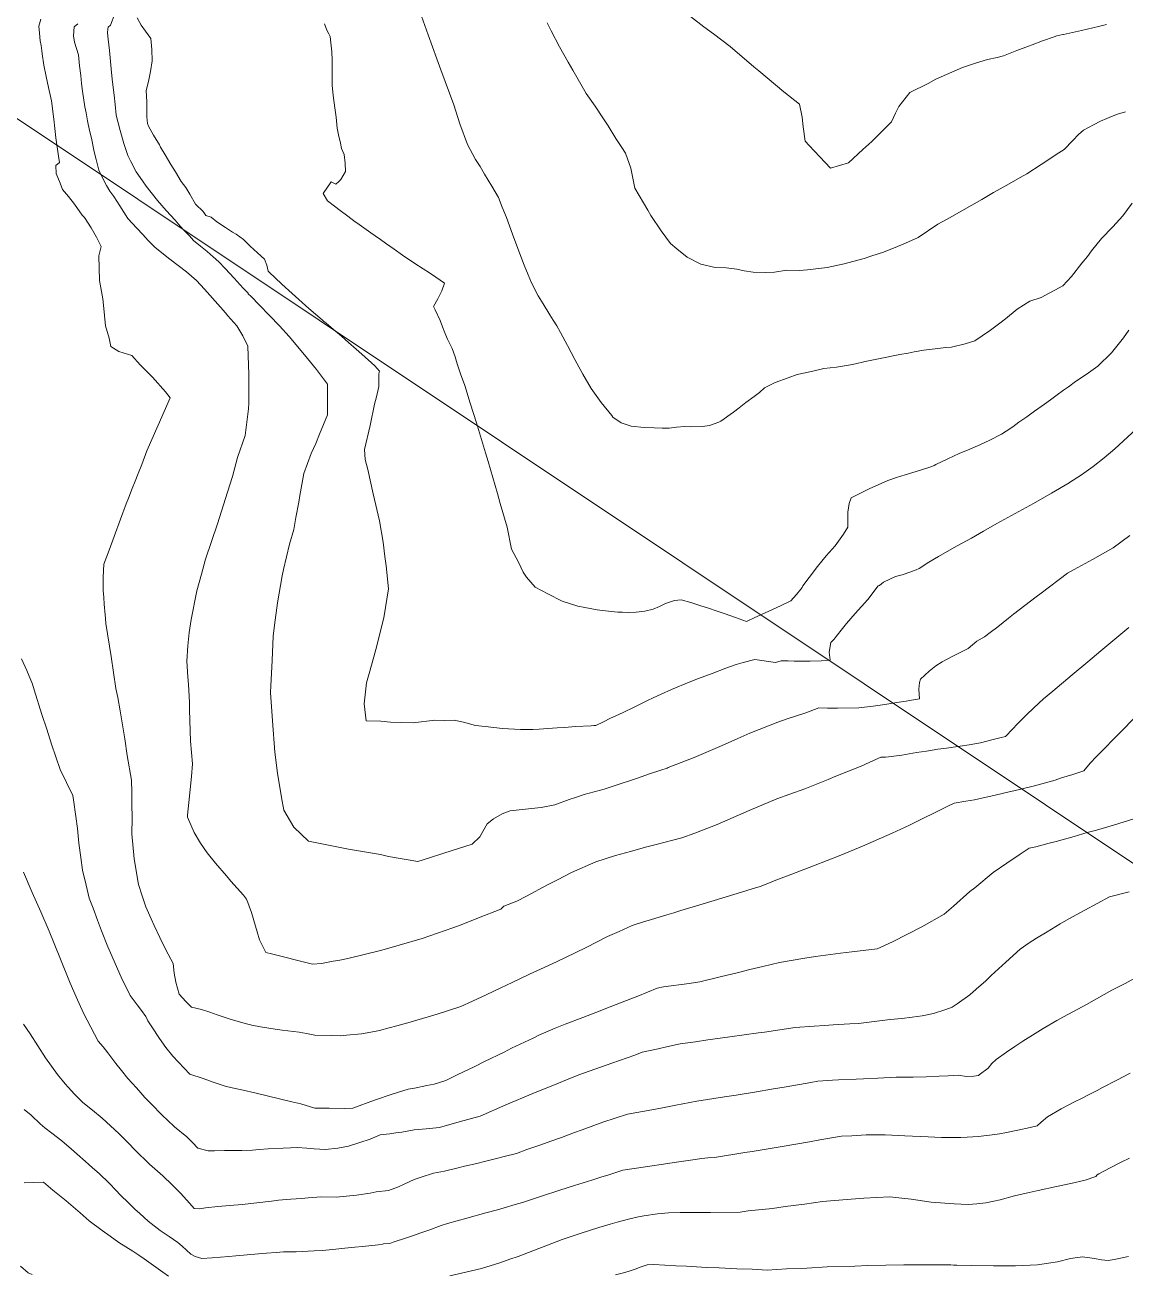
# Model space of a CAD drawing. Header units: inches. Extents: x 11351264 to 11356330, y 6702313 to 6706468.
# Drawn here: x 11353542.7 to 11353921.4, y 6703723.8 to 6704153.8 of the extents above; entities that cross this region are included whole.
import ezdxf

# ---------------------------------------------------------------- set-up
doc = ezdxf.new("R2010")
doc.units = ezdxf.units.IN
doc.header["$MEASUREMENT"] = 0
doc.layers.add('Shumate_Contours_clip1', color=7, linetype='Continuous', lineweight=0)
doc.layers.add('Shumate_Parcels_clip1', color=7, linetype='Continuous', lineweight=0)

msp = doc.modelspace()

# ---------------------------------------------------------------- linework, layer by layer
at = {"layer": 'Shumate_Contours_clip1'}
for points, elevation in [([(11353923.01, 6703978.08), (11353917.32, 6703973.85), (11353910.13, 6703969.82), (11353903.87, 6703966.36), (11353901.62, 6703965.11), (11353892.46, 6703958.22), (11353890.81, 6703956.95), (11353882.99, 6703950.91), (11353881.24, 6703949.57), (11353877.64, 6703946.63), (11353874.98, 6703944.6), (11353873.05, 6703943.15), (11353870.42, 6703941.67), (11353867.33, 6703939.2), (11353862.14, 6703936.48), (11353858.48, 6703934.58), (11353856.26, 6703933.14), (11353853.9, 6703931.34), (11353850.93, 6703928.58), (11353850.58, 6703927.46), (11353850.42, 6703925.13), (11353850.64, 6703921.77), (11353847.88, 6703921.34), (11353846.07, 6703921.04), (11353842.81, 6703920.53), (11353840.78, 6703920.21), (11353838.74, 6703919.9), (11353834.65, 6703919.35), (11353829.74, 6703918.76), (11353822.38, 6703918.62), (11353818.94, 6703918.63), (11353816, 6703918.72), (11353811.48, 6703916.99), (11353805.04, 6703914.89), (11353801.82, 6703913.77), (11353792.25, 6703909.98), (11353788.04, 6703908.22), (11353782.68, 6703905.73), (11353776.27, 6703902.95), (11353773.11, 6703901.62), (11353764.1, 6703898.14), (11353763.72, 6703897.99), (11353761.58, 6703897.31), (11353757.71, 6703895.98), (11353753.52, 6703894.48), (11353751.52, 6703893.84), (11353747.23, 6703892.39), (11353742.08, 6703890.74), (11353738.65, 6703889.84), (11353735.14, 6703888.88), (11353732.23, 6703887.86), (11353729.99, 6703887.13), (11353725.04, 6703885.28), (11353720.37, 6703884.38), (11353717.09, 6703884.02), (11353709.74, 6703883.29), (11353706.93, 6703882.25), (11353703.98, 6703880.49), (11353701.84, 6703878.76), (11353699.24, 6703874.35), (11353696.65, 6703871.8), (11353686.86, 6703868.7), (11353681.91, 6703867.05), (11353677.93, 6703865.88), (11353667.84, 6703867.56), (11353665.12, 6703868.22), (11353654.04, 6703870.12), (11353640.23, 6703872.88), (11353635.25, 6703877.62), (11353631.79, 6703883.52), (11353631, 6703887.91), (11353629.63, 6703896.22), (11353628.67, 6703903.48), (11353627.87, 6703914.3), (11353627.26, 6703924.03), (11353627.36, 6703926.27), (11353627.8, 6703934.98), (11353628.09, 6703943.41), (11353628.61, 6703947.15), (11353629.67, 6703954.86), (11353631.25, 6703964.21), (11353631.73, 6703966.29), (11353633.78, 6703975.08), (11353635.26, 6703980.16), (11353635.91, 6703984.25), (11353636.98, 6703989.52), (11353637.33, 6703991.79), (11353638.73, 6703999.33), (11353641.19, 6704006.23), (11353642.84, 6704009.67), (11353644.12, 6704012.97), (11353646.78, 6704019.6), (11353646.82, 6704030.17), (11353643.05, 6704035.14), (11353638.96, 6704040.22), (11353633.67, 6704046.5), (11353630.29, 6704050.18), (11353626.82, 6704053.83), (11353623.33, 6704057.46), (11353620.53, 6704060.34), (11353619.57, 6704061.24), (11353619.46, 6704061.44), (11353617.85, 6704063.15), (11353614.68, 6704066.67), (11353611.57, 6704069.99), (11353609.39, 6704072.2), (11353607.46, 6704073.96), (11353605.37, 6704075.8), (11353603.09, 6704077.67), (11353600.65, 6704079.64), (11353599.29, 6704081.24), (11353597.59, 6704082.97), (11353596.12, 6704084.52), (11353594.33, 6704086.58), (11353591.27, 6704089.95), (11353588.26, 6704093.34), (11353584.37, 6704098.26), (11353583.12, 6704100.14), (11353580.93, 6704103.23), (11353579.11, 6704106.78), (11353578.13, 6704108.8), (11353576.73, 6704113.02), (11353575.44, 6704117.43), (11353574.11, 6704122.69), (11353573.7, 6704126.46), (11353573.34, 6704129.66), (11353572.82, 6704134.07), (11353572.48, 6704137.4), (11353572.12, 6704141.22), (11353571.75, 6704145.04), (11353571.35, 6704148.86), (11353571.13, 6704151.12), (11353571.15, 6704152.42), (11353571.37, 6704153.03), (11353572.14, 6704153.72), (11353573.67, 6704157.64)], 1410), ([(11353923.86, 6704092.46), (11353920.68, 6704088.08), (11353917.15, 6704084.34), (11353913.28, 6704080.23), (11353909.87, 6704076.02), (11353908.42, 6704074.14), (11353906.55, 6704071.77), (11353902.98, 6704067.15), (11353899.93, 6704064.04), (11353897.17, 6704062.46), (11353895.26, 6704061.45), (11353892.53, 6704060), (11353888.61, 6704058.76), (11353884.3, 6704055.94), (11353880.19, 6704052.62), (11353878.31, 6704051.13), (11353875.06, 6704048.78), (11353872.21, 6704046.78), (11353869.68, 6704045.1), (11353866.37, 6704043.99), (11353861.66, 6704042.9), (11353859.64, 6704042.71), (11353856.9, 6704042.38), (11353852.15, 6704041.79), (11353848.77, 6704041.25), (11353847.81, 6704041.07), (11353846.68, 6704040.84), (11353843.83, 6704040.31), (11353836.56, 6704038.87), (11353832.52, 6704038.06), (11353827.51, 6704036.9), (11353822.03, 6704035.99), (11353817.75, 6704035.57), (11353813.39, 6704034.49), (11353808.54, 6704033.45), (11353805.37, 6704032.33), (11353800.98, 6704030.7), (11353797.26, 6704028.86), (11353795.5, 6704027.29), (11353793.66, 6704025.9), (11353790.88, 6704023.77), (11353788.54, 6704022.03), (11353786.57, 6704020.55), (11353785.48, 6704019.73), (11353783.33, 6704018.16), (11353782.24, 6704017.36), (11353781.54, 6704017.06), (11353778.36, 6704015.91), (11353775.98, 6704015.61), (11353771.67, 6704015.46), (11353769.87, 6704015.53), (11353766.92, 6704015.31), (11353764.42, 6704014.99), (11353762.09, 6704014.96), (11353759.23, 6704015.13), (11353755.85, 6704015.26), (11353751.41, 6704015.64), (11353747.92, 6704016.8), (11353745.08, 6704018.83), (11353744.75, 6704019.32), (11353741.01, 6704023.77), (11353737.63, 6704028.63), (11353734.72, 6704033.6), (11353732.02, 6704038.61), (11353729.43, 6704043.49), (11353727.09, 6704047.95), (11353725.73, 6704050.21), (11353724.55, 6704052.16), (11353723.38, 6704054.03), (11353721.05, 6704057.84), (11353719.38, 6704060.56), (11353717.05, 6704065.04), (11353715.94, 6704067.79), (11353714.55, 6704071.06), (11353712.65, 6704075.95), (11353710.51, 6704081.8), (11353708.47, 6704087.48), (11353707.01, 6704091.09), (11353705.64, 6704094.35), (11353703.35, 6704098.34), (11353700.93, 6704102.45), (11353699.39, 6704105.08), (11353697.82, 6704107.48), (11353694.98, 6704112.58), (11353692.44, 6704119.7), (11353690.37, 6704126.25), (11353685.86, 6704138.37), (11353684.48, 6704142.13), (11353681.49, 6704150.43), (11353679.17, 6704156.87)], 1416), ([(11353915.04, 6704153.89), (11353912.29, 6704153.23), (11353910.28, 6704152.75), (11353906.45, 6704151.88), (11353903.35, 6704151.19), (11353900.22, 6704150.51), (11353899.97, 6704150.46), (11353897.96, 6704150.1), (11353897.93, 6704150.1), (11353896.97, 6704149.75), (11353892.93, 6704148.28), (11353889.42, 6704147), (11353888.15, 6704146.54), (11353884.12, 6704144.98), (11353881.85, 6704144.05), (11353879.55, 6704143.2), (11353877.32, 6704142.64), (11353873.98, 6704141.95), (11353869.88, 6704140.68), (11353865.39, 6704139.18), (11353856.26, 6704135.12), (11353853.59, 6704133.68), (11353847.34, 6704130.54), (11353843.53, 6704125.77), (11353842.35, 6704123.4), (11353841.01, 6704120.41), (11353834.21, 6704113.71), (11353831.17, 6704110.97), (11353826.15, 6704106.34), (11353819.95, 6704104.51), (11353812.63, 6704112.25), (11353811.25, 6704113.83), (11353810.55, 6704118.74), (11353810.24, 6704122.08), (11353809.27, 6704126.51), (11353803.98, 6704130.74), (11353795.3, 6704137.94), (11353793.54, 6704139.41), (11353785.44, 6704146.38), (11353782.55, 6704148.58), (11353779.7, 6704150.69), (11353776.36, 6704153.12), (11353771.79, 6704156.7)], 1420), ([(11353928.75, 6703919.57), (11353920.15, 6703910.68), (11353911.53, 6703901.99), (11353909.41, 6703899.63), (11353907.15, 6703897.09), (11353903.43, 6703895.8), (11353899.47, 6703894.57), (11353897.3, 6703893.86), (11353890.21, 6703891.9), (11353885, 6703890.61), (11353879.59, 6703889.36), (11353876.23, 6703888.55), (11353873.63, 6703887.98), (11353869.55, 6703887.1), (11353866.59, 6703886.6), (11353862.58, 6703885.95), (11353860.41, 6703884.83), (11353847.18, 6703878.28), (11353841.17, 6703875.53), (11353831.01, 6703871.07), (11353823.49, 6703868), (11353814.17, 6703864.28), (11353806.72, 6703861.5), (11353801.2, 6703859.41), (11353798.45, 6703858.3), (11353795.83, 6703857.27), (11353793.01, 6703856.4), (11353789.3, 6703855.28), (11353784.02, 6703853.67), (11353779.98, 6703852.44), (11353775.03, 6703850.95), (11353768.5, 6703848.93), (11353766.03, 6703848.17), (11353763.66, 6703847.47), (11353758.4, 6703845.9), (11353755.65, 6703845), (11353751.66, 6703843.74), (11353747.19, 6703841.7), (11353743.22, 6703840), (11353735.87, 6703836.27), (11353728.77, 6703832.75), (11353725.68, 6703831.31), (11353721.36, 6703829.36), (11353716.36, 6703827.05), (11353710.36, 6703824.19), (11353706.53, 6703822.39), (11353701.49, 6703819.97), (11353696.69, 6703817.77), (11353692.69, 6703815.91), (11353684.63, 6703813.26), (11353674.44, 6703810.29), (11353670.69, 6703809.26), (11353668.03, 6703808.59), (11353664.78, 6703807.66), (11353661.77, 6703807.06), (11353658.5, 6703806.49), (11353653.38, 6703806.07), (11353651.31, 6703805.87), (11353648.17, 6703805.91), (11353642.43, 6703806.1), (11353639.64, 6703806.61), (11353637.13, 6703807.06), (11353631.26, 6703807.78), (11353628.79, 6703808.14), (11353623.74, 6703808.93), (11353620.73, 6703809.49), (11353618.53, 6703810.02), (11353613.3, 6703811.5), (11353608.89, 6703813.08), (11353606.28, 6703814), (11353603.44, 6703814.84), (11353599.98, 6703815.65), (11353598.01, 6703817.65), (11353595.74, 6703820.14), (11353594.58, 6703824.32), (11353594.01, 6703827.4), (11353593.7, 6703830.69), (11353591.12, 6703835.45), (11353589.13, 6703839.65), (11353587.19, 6703843.85), (11353586.14, 6703846.13), (11353584.34, 6703850.27), (11353583.08, 6703854.02), (11353581.72, 6703857.91), (11353580.29, 6703866.76), (11353579.52, 6703875.37), (11353579.6, 6703880.75), (11353579.46, 6703885.72), (11353579.47, 6703889.58), (11353579.31, 6703893.85), (11353577.9, 6703902.36), (11353577.09, 6703908.07), (11353575.46, 6703917.68), (11353574.63, 6703922.23), (11353574, 6703925.39), (11353572.32, 6703936.43), (11353570.57, 6703947.77), (11353570.37, 6703949.45), (11353570.34, 6703950.76), (11353569.89, 6703954.39), (11353569.83, 6703956.69), (11353569.59, 6703959.12), (11353569.56, 6703963.72), (11353569.87, 6703968.18), (11353571.61, 6703972.98), (11353573.38, 6703977.75), (11353575.56, 6703983.62), (11353577.56, 6703988.93), (11353578.35, 6703990.86), (11353579.6, 6703994.17), (11353580.64, 6703996.69), (11353581.66, 6703999.39), (11353582.95, 6704002.46), (11353584.68, 6704007.19), (11353588.54, 6704016.08), (11353592.61, 6704025.48), (11353591.06, 6704027.52), (11353586.56, 6704032.59), (11353582.3, 6704036.74), (11353579.42, 6704040.05), (11353574.96, 6704041.43), (11353572.2, 6704043.09), (11353571.65, 6704045.92), (11353570.45, 6704050.18), (11353569.76, 6704057.38), (11353569.52, 6704059.51), (11353568.36, 6704065.82), (11353568.15, 6704074.36), (11353568.87, 6704077.57), (11353567.29, 6704080.72), (11353565.44, 6704083.94), (11353563.22, 6704087.49), (11353562.4, 6704088.32), (11353559.76, 6704092.13), (11353557.71, 6704094.76), (11353555.62, 6704097.2), (11353554.8, 6704099.31), (11353553.41, 6704102.64), (11353553.36, 6704105.38), (11353554.58, 6704106.44), (11353554.18, 6704108.58), (11353553.26, 6704114.92), (11353552.56, 6704121.34), (11353551.76, 6704127.72), (11353551.61, 6704128.67), (11353550.81, 6704132.26), (11353549.94, 6704136.03), (11353549.23, 6704139.99), (11353548.6, 6704143.87), (11353548.47, 6704144.85), (11353548.28, 6704146.72), (11353547.94, 6704148.34), (11353547.64, 6704150.95), (11353547.44, 6704153.35), (11353548.19, 6704155.73)], 1406), ([(11353922.73, 6703946.33), (11353917.13, 6703941.74), (11353913, 6703938.32), (11353908.58, 6703934.52), (11353903.2, 6703930.13), (11353896.54, 6703924.45), (11353893.33, 6703921.79), (11353890.02, 6703918.76), (11353887.44, 6703916.36), (11353884.38, 6703913.23), (11353882.65, 6703911.39), (11353880.28, 6703908.9), (11353878.31, 6703908.37), (11353875.53, 6703907.68), (11353871.61, 6703906.68), (11353867.7, 6703905.99), (11353863.8, 6703905.42), (11353859.91, 6703904.88), (11353856.98, 6703904.48), (11353852.98, 6703903.86), (11353849.61, 6703903.31), (11353844.53, 6703902.47), (11353840.83, 6703901.96), (11353839.99, 6703901.85), (11353838.94, 6703901.73), (11353837.37, 6703901.7), (11353830.52, 6703898.63), (11353821.88, 6703895.19), (11353819.18, 6703894.09), (11353811.18, 6703890.87), (11353805.94, 6703889.04), (11353801.52, 6703887.37), (11353791.95, 6703883.34), (11353788.26, 6703881.75), (11353780.97, 6703878.57), (11353775.37, 6703876.36), (11353773.31, 6703875.6), (11353768.76, 6703874), (11353765.72, 6703873.2), (11353760.47, 6703871.79), (11353756.34, 6703870.75), (11353751.15, 6703869.3), (11353745.99, 6703867.86), (11353739.23, 6703865.74), (11353730.77, 6703862.02), (11353726.05, 6703859.55), (11353722.62, 6703857.77), (11353715.38, 6703853.87), (11353712, 6703852.19), (11353707.56, 6703850.4), (11353706.49, 6703849.46), (11353698.77, 6703846.38), (11353692.84, 6703843.97), (11353689.96, 6703842.95), (11353679.45, 6703839.33), (11353671.54, 6703837), (11353665.54, 6703835.29), (11353653.8, 6703832.47), (11353651.1, 6703831.86), (11353648.76, 6703831.5), (11353644.77, 6703830.75), (11353641.65, 6703830.52), (11353636.64, 6703831.73), (11353631.63, 6703833.05), (11353627.5, 6703834.06), (11353625.55, 6703834.54), (11353623.43, 6703838.91), (11353622.66, 6703841.6), (11353622.01, 6703843.56), (11353620.66, 6703848.26), (11353619.11, 6703852.67), (11353618.97, 6703852.89), (11353617.89, 6703854.22), (11353613.6, 6703859.1), (11353612.02, 6703860.86), (11353608.26, 6703865.25), (11353605.43, 6703868.83), (11353603.12, 6703872.09), (11353600.96, 6703875.83), (11353598.61, 6703881.07), (11353598.63, 6703881.83), (11353599.13, 6703886.19), (11353599.59, 6703890.63), (11353600.01, 6703895.06), (11353600.35, 6703899.46), (11353599.64, 6703907.22), (11353599.6, 6703910.85), (11353599.37, 6703918.05), (11353599.28, 6703920.62), (11353598.93, 6703926.78), (11353598.74, 6703929.4), (11353598.43, 6703934.83), (11353598.72, 6703940.04), (11353599.21, 6703944.63), (11353599.92, 6703949.08), (11353601.83, 6703958.99), (11353603.47, 6703964.75), (11353604.87, 6703969.95), (11353608.99, 6703982.1), (11353612.39, 6703992.91), (11353614.11, 6703998.35), (11353615.88, 6704004.88), (11353618.52, 6704012.42), (11353619.63, 6704021.7), (11353619.76, 6704023.74), (11353619.73, 6704033.48), (11353619.36, 6704043.2), (11353617.73, 6704046.76), (11353615.61, 6704050.25), (11353612.54, 6704053.71), (11353611.66, 6704054.73), (11353609.94, 6704056.67), (11353607.21, 6704059.73), (11353604.47, 6704062.79), (11353601.7, 6704065.82), (11353598.23, 6704068.78), (11353592.57, 6704073.19), (11353587.53, 6704077.15), (11353585.1, 6704079.62), (11353583.26, 6704081.66), (11353581.15, 6704083.84), (11353578.08, 6704087.19), (11353575.36, 6704091.5), (11353573.32, 6704094.71), (11353571.95, 6704096.61), (11353570.77, 6704098.53), (11353569.72, 6704100.52), (11353568.14, 6704103.81), (11353567.24, 6704107.53), (11353566.52, 6704110.11), (11353565.59, 6704114.84), (11353564.95, 6704117.42), (11353564.2, 6704120.83), (11353563.71, 6704123.53), (11353563.26, 6704125.57), (11353562.54, 6704130.99), (11353562.19, 6704133.69), (11353561.87, 6704136.34), (11353561.45, 6704139.75), (11353561.05, 6704143.45), (11353559.68, 6704147.81), (11353559.44, 6704149.99), (11353559.62, 6704153.14), (11353560.93, 6704154.17)], 1408), ([(11353925.19, 6704014.7), (11353917.92, 6704007.93), (11353914.19, 6704004.82), (11353910.37, 6704001.82), (11353906.39, 6703998.97), (11353902.3, 6703996.29), (11353902.26, 6703996.26), (11353902.11, 6703996.17), (11353896.06, 6703992.57), (11353889.84, 6703989.01), (11353883.56, 6703985.59), (11353877.25, 6703982.23), (11353872.62, 6703979.57), (11353868.49, 6703977.17), (11353863.55, 6703974.45), (11353860.11, 6703972.48), (11353857.19, 6703970.82), (11353853.88, 6703968.85), (11353850.53, 6703966.7), (11353849.5, 6703966.22), (11353847.6, 6703965.53), (11353844.65, 6703964.52), (11353842.41, 6703963.95), (11353838.28, 6703961.99), (11353836.86, 6703960.82), (11353836.43, 6703960.69), (11353832.8, 6703956.05), (11353828.53, 6703951.18), (11353825.5, 6703947.75), (11353824.08, 6703946.02), (11353821.9, 6703943.25), (11353821.2, 6703942.38), (11353820.05, 6703941.19), (11353819.57, 6703937.88), (11353819.82, 6703935.11), (11353816.73, 6703934.95), (11353812.96, 6703934.84), (11353810.81, 6703934.84), (11353807.52, 6703934.82), (11353805.4, 6703934.87), (11353802.96, 6703934.95), (11353801.07, 6703934.32), (11353793.95, 6703935.37), (11353789.94, 6703934.29), (11353787.54, 6703933.59), (11353783.93, 6703932.32), (11353779.29, 6703930.59), (11353774.59, 6703928.8), (11353771.36, 6703927.51), (11353765.24, 6703925.01), (11353761.68, 6703923.43), (11353758.9, 6703922.13), (11353756.96, 6703921.23), (11353754.87, 6703920.23), (11353752.4, 6703918.98), (11353748.64, 6703917.14), (11353746.12, 6703915.97), (11353744.3, 6703915.12), (11353741.79, 6703913.95), (11353739.15, 6703912.68), (11353738.91, 6703912.61), (11353738.52, 6703912.61), (11353737.57, 6703912.56), (11353732.23, 6703912.27), (11353728.39, 6703912), (11353725.93, 6703911.83), (11353722.69, 6703911.58), (11353719.64, 6703911.39), (11353717.5, 6703911.31), (11353713.27, 6703911.31), (11353707.03, 6703911.62), (11353701.1, 6703912.3), (11353697.81, 6703912.6), (11353693.63, 6703913.76), (11353690.48, 6703914.49), (11353687.09, 6703914.4), (11353683.74, 6703914.51), (11353676.32, 6703913.61), (11353668.57, 6703913.83), (11353665.19, 6703914.08), (11353660.14, 6703914.26), (11353659.45, 6703920.08), (11353660.21, 6703927.34), (11353661.22, 6703930.49), (11353662.76, 6703936.29), (11353663.84, 6703940.09), (11353664.33, 6703942.44), (11353666.22, 6703949.75), (11353667.79, 6703959.63), (11353667.06, 6703967.64), (11353666.57, 6703970.87), (11353665.99, 6703975.75), (11353664.69, 6703983.09), (11353662.56, 6703992.39), (11353660.69, 6704000.79), (11353659.8, 6704004.22), (11353659.53, 6704007.66), (11353661.54, 6704015.95), (11353663.03, 6704023.3), (11353663.66, 6704025.74), (11353664.52, 6704029.28), (11353664.48, 6704033.64), (11353664.76, 6704034.63), (11353663.16, 6704036.4), (11353658.59, 6704040.5), (11353656.68, 6704042.16), (11353654.05, 6704044.49), (11353651.59, 6704046.62), (11353649.53, 6704048.39), (11353646.42, 6704051.09), (11353645.49, 6704051.82), (11353644.96, 6704052.25), (11353640.45, 6704056.2), (11353634.64, 6704061.3), (11353631.15, 6704064.54), (11353626.58, 6704068.76), (11353626.44, 6704069.04), (11353625.91, 6704071.05), (11353625.13, 6704073.12), (11353622.68, 6704075.38), (11353620.2, 6704077.68), (11353617.91, 6704079.94), (11353615.44, 6704081.72), (11353614.12, 6704082.49), (11353611.68, 6704084.01), (11353608.76, 6704086), (11353606.8, 6704087.66), (11353604.9, 6704088.19), (11353604.04, 6704089.61), (11353601.42, 6704092.15), (11353599.42, 6704095.55), (11353598.01, 6704097.87), (11353596.5, 6704099.87), (11353594.48, 6704103.21), (11353592.95, 6704105.76), (11353590.94, 6704109.12), (11353589.38, 6704111.76), (11353588.95, 6704112.5), (11353586.96, 6704115.86), (11353585.15, 6704118.91), (11353584.89, 6704119.83), (11353584.65, 6704122.14), (11353584.64, 6704124.27), (11353584.58, 6704127.3), (11353584.41, 6704131.25), (11353585.21, 6704134.29), (11353585.87, 6704137.76), (11353586.44, 6704141.41), (11353586.36, 6704145.3), (11353586.02, 6704149.07), (11353584.17, 6704151.68), (11353582.65, 6704153.75), (11353581.35, 6704156.25)], 1412), ([(11353922.65, 6704048.67), (11353920.82, 6704046.09), (11353916.71, 6704040.87), (11353912.07, 6704036.3), (11353908.02, 6704033.49), (11353904.3, 6704031.03), (11353901.88, 6704029.24), (11353900.24, 6704028.04), (11353898.07, 6704026.45), (11353895.72, 6704024.74), (11353893.71, 6704023.3), (11353890.27, 6704020.87), (11353887.53, 6704018.92), (11353884.85, 6704017.03), (11353882.76, 6704015.42), (11353880.5, 6704013.91), (11353878.8, 6704012.96), (11353874.87, 6704010.91), (11353871.41, 6704009.22), (11353867.9, 6704007.77), (11353864.27, 6704006.29), (11353860.35, 6704004.38), (11353856.29, 6704002.43), (11353855.65, 6704002.15), (11353854.93, 6704001.85), (11353850.97, 6704000.52), (11353845.64, 6703998.95), (11353842.74, 6703998.03), (11353839.77, 6703996.98), (11353833.27, 6703994.12), (11353827.1, 6703991), (11353826.44, 6703989.08), (11353826.01, 6703986.12), (11353826, 6703980.87), (11353824.44, 6703978.49), (11353821.61, 6703974.54), (11353818.47, 6703971), (11353815.48, 6703967.34), (11353812.64, 6703963.54), (11353810.43, 6703960.71), (11353810.29, 6703960.2), (11353809.8, 6703959.53), (11353808.3, 6703957.79), (11353806.39, 6703955.55), (11353802.83, 6703953.81), (11353800.03, 6703952.57), (11353796.27, 6703950.85), (11353793.75, 6703949.74), (11353791.1, 6703948.49), (11353787.3, 6703949.84), (11353783.74, 6703951.1), (11353780.28, 6703952.26), (11353778.3, 6703952.91), (11353774.95, 6703953.98), (11353771.91, 6703955.01), (11353768.63, 6703955.93), (11353766.31, 6703955.63), (11353763.19, 6703954.62), (11353761.13, 6703953.59), (11353758.95, 6703952.66), (11353756.05, 6703952.02), (11353753.06, 6703951.61), (11353750.57, 6703951.52), (11353748.37, 6703951.63), (11353746.76, 6703951.65), (11353744.5, 6703951.83), (11353739.64, 6703952.44), (11353735.39, 6703953.27), (11353733.05, 6703953.75), (11353727.62, 6703955.44), (11353722.69, 6703957.98), (11353718.36, 6703960.29), (11353715.28, 6703963.65), (11353714.21, 6703965.4), (11353712.57, 6703968.85), (11353710.2, 6703973.34), (11353708.65, 6703980.94), (11353706.31, 6703989.01), (11353705.4, 6703992.5), (11353702.13, 6704003.5), (11353701.24, 6704006.54), (11353698.13, 6704016.77), (11353695.94, 6704023.65), (11353694.11, 6704029.71), (11353692.63, 6704033.71), (11353691.49, 6704037.14), (11353690.77, 6704039.58), (11353689.76, 6704042.45), (11353688.13, 6704045.67), (11353687.19, 6704047.78), (11353686.4, 6704049.9), (11353685.57, 6704052.02), (11353683.92, 6704055.68), (11353683.27, 6704056.84), (11353684.81, 6704059.54), (11353686.13, 6704062.28), (11353687.1, 6704064.85), (11353684.11, 6704066.99), (11353681.93, 6704068.46), (11353679.78, 6704069.87), (11353676.86, 6704071.66), (11353672.69, 6704074.54), (11353669.76, 6704076.56), (11353666.77, 6704078.67), (11353665.06, 6704079.88), (11353663.19, 6704081.16), (11353661.74, 6704082.19), (11353658.48, 6704084.47), (11353656.9, 6704085.65), (11353656.4, 6704086.03), (11353653.88, 6704087.92), (11353651.18, 6704089.94), (11353649.27, 6704091.37), (11353646.79, 6704093.24), (11353645.35, 6704095.78), (11353648.09, 6704099.8), (11353649.71, 6704098.93), (11353650.74, 6704099.88), (11353651.43, 6704100.59), (11353652.99, 6704103.38), (11353652.92, 6704106.2), (11353652.6, 6704109.23), (11353651.67, 6704111.25), (11353651.25, 6704113.15), (11353650.57, 6704116), (11353650.15, 6704118.31), (11353649.77, 6704122.01), (11353649.39, 6704125.21), (11353648.8, 6704129.47), (11353648.41, 6704133.1), (11353648.44, 6704137.37), (11353648.44, 6704141.64), (11353648.27, 6704144.52), (11353648.02, 6704147.63), (11353647.72, 6704149.85), (11353647.23, 6704150.68), (11353646.59, 6704152.01), (11353645.74, 6704154.15)], 1414), ([(11353921.57, 6704123.91), (11353918.84, 6704123.03), (11353916.67, 6704122.24), (11353915.16, 6704121.63), (11353912.99, 6704120.7), (11353910.54, 6704119.46), (11353907.14, 6704117.61), (11353905.38, 6704116.04), (11353903.4, 6704114), (11353900.42, 6704110.94), (11353897.71, 6704109.16), (11353895.85, 6704107.88), (11353892.5, 6704105.7), (11353887.56, 6704102.58), (11353885.27, 6704101.27), (11353880.66, 6704098.61), (11353876.15, 6704096.06), (11353872.06, 6704093.72), (11353865.15, 6704089.84), (11353860.11, 6704086.92), (11353856.97, 6704085.21), (11353850.18, 6704080.6), (11353845.86, 6704078.7), (11353843.11, 6704077.55), (11353838.29, 6704075.56), (11353834.19, 6704074.27), (11353831.62, 6704073.4), (11353827.63, 6704072.36), (11353824.67, 6704071.58), (11353818.82, 6704070.27), (11353812.08, 6704069.51), (11353809.28, 6704069.3), (11353804.92, 6704069.35), (11353800.67, 6704068.74), (11353797.78, 6704068.56), (11353793.35, 6704068.71), (11353790.23, 6704069.12), (11353787.78, 6704069.78), (11353784.1, 6704070.23), (11353780.27, 6704070.26), (11353775.33, 6704071.48), (11353770.61, 6704073.84), (11353767.13, 6704076.7), (11353764.96, 6704078.52), (11353761.66, 6704082.96), (11353758.14, 6704088.18), (11353757.15, 6704090.06), (11353752.65, 6704097.55), (11353751.24, 6704104.49), (11353749.36, 6704109.6), (11353748.17, 6704111.64), (11353746.14, 6704114.7), (11353743.41, 6704119.01), (11353741.57, 6704121.83), (11353738.99, 6704125.84), (11353735.92, 6704130.2), (11353731.23, 6704138.18), (11353729.65, 6704140.96), (11353726.7, 6704146.25), (11353723.83, 6704151.73), (11353722.47, 6704154.48)], 1418), ([(11353924.43, 6703880.52), (11353917.38, 6703878.3), (11353911.53, 6703876.64), (11353908.32, 6703875.8), (11353903.87, 6703874.42), (11353897.73, 6703872.76), (11353895.22, 6703872.13), (11353890.64, 6703870.92), (11353888.36, 6703870.39), (11353885.23, 6703868.31), (11353880.69, 6703865.21), (11353876.03, 6703862.05), (11353869.68, 6703856.8), (11353867.99, 6703855.45), (11353862.3, 6703850.44), (11353859.1, 6703847.64), (11353851.44, 6703843.34), (11353841.33, 6703838.14), (11353836.09, 6703835.71), (11353827.36, 6703834.75), (11353823.39, 6703834.25), (11353814.87, 6703833.1), (11353811.16, 6703832.52), (11353802.41, 6703831.05), (11353796.74, 6703829.7), (11353792.22, 6703828.63), (11353788.3, 6703827.66), (11353782.04, 6703826.16), (11353775.03, 6703824.38), (11353771.35, 6703823.88), (11353762.51, 6703822.68), (11353760.37, 6703822.17), (11353753.63, 6703819.45), (11353749.77, 6703818), (11353744.16, 6703815.75), (11353739.18, 6703813.87), (11353734.67, 6703812.07), (11353728.61, 6703809.8), (11353725.16, 6703808.44), (11353719.57, 6703806.02), (11353717.66, 6703805.05), (11353710.21, 6703801.53), (11353707.59, 6703800.2), (11353700.84, 6703796.98), (11353697.55, 6703795.31), (11353691.46, 6703792.41), (11353687.53, 6703790.4), (11353683.57, 6703789.18), (11353681, 6703788.68), (11353676.73, 6703787.76), (11353674.55, 6703787.4), (11353669.04, 6703785.76), (11353663.04, 6703783.65), (11353655.51, 6703780.87), (11353652.52, 6703780.77), (11353647.42, 6703780.97), (11353645.37, 6703780.94), (11353642.51, 6703780.95), (11353637.6, 6703782.37), (11353634.52, 6703783.13), (11353630.28, 6703784.13), (11353626.06, 6703785.15), (11353621.82, 6703786.15), (11353617.78, 6703787.11), (11353613.99, 6703787.92), (11353611.57, 6703788.52), (11353607.48, 6703789.87), (11353603.97, 6703791.07), (11353599.46, 6703792.62), (11353597.43, 6703794.68), (11353595.54, 6703796.75), (11353593.53, 6703798.86), (11353591.21, 6703801.82), (11353588.99, 6703804.9), (11353586.34, 6703808.88), (11353584.98, 6703811.03), (11353584.33, 6703812.44), (11353582.84, 6703814.48), (11353581.33, 6703816.49), (11353578.87, 6703819.72), (11353575.81, 6703826.02), (11353572.13, 6703834.37), (11353571.24, 6703836.48), (11353569.02, 6703842.01), (11353567.64, 6703845.6), (11353566.16, 6703849.77), (11353564.82, 6703853.24), (11353563.7, 6703857.67), (11353562.53, 6703862.87), (11353561.93, 6703867.16), (11353561.25, 6703872.11), (11353560.75, 6703877.16), (11353560.18, 6703881.26), (11353559.42, 6703887.03), (11353559.2, 6703888.52), (11353554.84, 6703897.49), (11353551.85, 6703906.23), (11353550.19, 6703911.32), (11353548.46, 6703916.44), (11353545.86, 6703924.89), (11353545.29, 6703926.87), (11353543.35, 6703931.56), (11353541.52, 6703935.64)], 1404), ([(11353922.8, 6703855.4), (11353916.06, 6703853.69), (11353907.49, 6703849.05), (11353902.04, 6703846.08), (11353899.01, 6703844.36), (11353894.54, 6703841.63), (11353890.9, 6703839.44), (11353888.4, 6703837.81), (11353885.28, 6703835.65), (11353880.3, 6703831.22), (11353875.34, 6703826.55), (11353873.48, 6703824.8), (11353870.15, 6703821.84), (11353867.96, 6703819.91), (11353863.6, 6703816.88), (11353861.86, 6703815.69), (11353859.69, 6703814.91), (11353855.4, 6703813.46), (11353851.5, 6703812.73), (11353848.15, 6703812.19), (11353844.54, 6703811.78), (11353840.49, 6703811.39), (11353837.81, 6703811.07), (11353829.67, 6703810.08), (11353826.67, 6703809.9), (11353820.86, 6703809.55), (11353817.98, 6703809.38), (11353814.31, 6703809.16), (11353807.78, 6703808.71), (11353797.23, 6703807.1), (11353795.2, 6703806.83), (11353785.36, 6703805.44), (11353777.77, 6703804.38), (11353773.49, 6703803.76), (11353768.24, 6703803.02), (11353763.56, 6703802.02), (11353760.69, 6703801.35), (11353755.16, 6703800.17), (11353752.59, 6703799.21), (11353744.67, 6703796.46), (11353733.32, 6703792.43), (11353729.65, 6703790.91), (11353725.73, 6703789.3), (11353717.48, 6703785.98), (11353708.18, 6703782.04), (11353699.34, 6703778.21), (11353692.16, 6703776.18), (11353685.33, 6703774.27), (11353680.76, 6703773.81), (11353676.64, 6703773.41), (11353672.42, 6703772.64), (11353670.36, 6703772.41), (11353668.26, 6703772.09), (11353665.01, 6703771.7), (11353661.49, 6703770.19), (11353657.99, 6703769.05), (11353654.08, 6703767.83), (11353650.42, 6703767.11), (11353646.16, 6703766.65), (11353642.27, 6703766.89), (11353639.76, 6703767.13), (11353636.41, 6703767.38), (11353634.06, 6703767.31), (11353631.59, 6703767.18), (11353626.35, 6703766.91), (11353623.35, 6703766.68), (11353621.05, 6703766.47), (11353617.39, 6703766.39), (11353611.39, 6703766.39), (11353607.92, 6703766.27), (11353605.73, 6703766.27), (11353602.19, 6703767.17), (11353600.31, 6703769.1), (11353598.44, 6703771.02), (11353594.14, 6703774.49), (11353591.74, 6703776.76), (11353590.08, 6703778.34), (11353585.99, 6703782.54), (11353583.98, 6703784.63), (11353582.6, 6703786.2), (11353581.06, 6703787.94), (11353578.08, 6703791.17), (11353575.96, 6703793.83), (11353574.01, 6703796.27), (11353571.25, 6703799.94), (11353569.57, 6703802.01), (11353567.93, 6703804.03), (11353562.82, 6703813.6), (11353560.25, 6703819.21), (11353558.23, 6703823.99), (11353554.72, 6703832.82), (11353551.05, 6703841.86), (11353548.14, 6703848.51), (11353545.19, 6703855.13), (11353542.22, 6703862.14)], 1402), ([(11353925.83, 6703826.23), (11353921.38, 6703823.88), (11353916.86, 6703821.49), (11353908.07, 6703816.63), (11353903.66, 6703814.21), (11353899.96, 6703812.24), (11353897.93, 6703811.14), (11353893.2, 6703808.29), (11353890.46, 6703806.61), (11353886.2, 6703803.99), (11353883.4, 6703802.13), (11353880.59, 6703800.22), (11353877.05, 6703797.71), (11353875.57, 6703796.25), (11353874.21, 6703794.66), (11353871.21, 6703792.37), (11353870.98, 6703792.17), (11353869.35, 6703791.91), (11353866.76, 6703791.86), (11353863.96, 6703792.25), (11353860.49, 6703792.03), (11353857.45, 6703791.91), (11353852.94, 6703791.72), (11353848.44, 6703791.6), (11353846.09, 6703791.59), (11353842.55, 6703791.57), (11353836.28, 6703791.28), (11353831.37, 6703790.98), (11353828.82, 6703790.85), (11353822.71, 6703790.61), (11353820.7, 6703790.5), (11353815.66, 6703790.2), (11353813.22, 6703789.78), (11353804.75, 6703788.3), (11353800.35, 6703787.52), (11353793.81, 6703786.44), (11353787.53, 6703785.38), (11353783.48, 6703784.78), (11353773.98, 6703783.32), (11353766.77, 6703781.93), (11353762.16, 6703781.05), (11353758.43, 6703780.36), (11353750.1, 6703778.81), (11353741.63, 6703776.13), (11353734.54, 6703773.45), (11353731.89, 6703772.54), (11353727.43, 6703770.82), (11353723.68, 6703769.56), (11353720.27, 6703768.29), (11353715.47, 6703766.7), (11353711.85, 6703765.3), (11353707.67, 6703764.3), (11353705.04, 6703763.61), (11353700.82, 6703762.59), (11353698.22, 6703761.92), (11353693.96, 6703760.9), (11353691.4, 6703760.23), (11353687.11, 6703759.2), (11353683.34, 6703758.51), (11353679.09, 6703757.14), (11353676.65, 6703756.32), (11353673.19, 6703754.8), (11353671.24, 6703753.87), (11353667.78, 6703752.61), (11353663.61, 6703752.17), (11353661.57, 6703751.65), (11353656.79, 6703751.02), (11353653.37, 6703750.62), (11353649.76, 6703750.25), (11353644.67, 6703750.4), (11353640.21, 6703750.04), (11353637.9, 6703749.84), (11353634.18, 6703749.62), (11353629.99, 6703749.24), (11353627.52, 6703748.9), (11353622.54, 6703748.3), (11353617.45, 6703747.73), (11353613.25, 6703747.43), (11353609.06, 6703747.02), (11353604.86, 6703746.58), (11353602.61, 6703746.27), (11353600.95, 6703746.41), (11353599.49, 6703748.12), (11353596.22, 6703751.66), (11353593.34, 6703754.56), (11353590.15, 6703757.61), (11353585.54, 6703761.67), (11353580.59, 6703766.48), (11353578.37, 6703768.81), (11353574.95, 6703772.2), (11353569.26, 6703777.47), (11353565.93, 6703780.17), (11353562.64, 6703782.89), (11353559.68, 6703785.79), (11353557.58, 6703788.14), (11353556.52, 6703789.29), (11353553.93, 6703792.45), (11353549.72, 6703798.29), (11353544.49, 6703806.48), (11353542.19, 6703809.85)], 1400), ([(11353923.18, 6703792.99), (11353918.56, 6703790.6), (11353913.65, 6703788.03), (11353911.77, 6703787.04), (11353909.06, 6703785.66), (11353906.11, 6703784.14), (11353904.2, 6703783.18), (11353899.39, 6703780.65), (11353894.73, 6703777.94), (11353892.5, 6703776.13), (11353891.14, 6703774.78), (11353888.75, 6703774.23), (11353884.5, 6703773.29), (11353880.58, 6703772.49), (11353878.15, 6703772.03), (11353875.6, 6703771.7), (11353870.95, 6703771.16), (11353867.05, 6703770.9), (11353864.8, 6703770.87), (11353861.1, 6703770.83), (11353858.24, 6703770.86), (11353853.58, 6703771.05), (11353845.61, 6703771.38), (11353838.83, 6703771.69), (11353836.37, 6703771.79), (11353832.26, 6703771.69), (11353827.36, 6703771.44), (11353823.72, 6703771.28), (11353816.26, 6703770), (11353812.8, 6703769.37), (11353803.4, 6703767.77), (11353793.01, 6703766), (11353790.53, 6703765.6), (11353780.05, 6703763.9), (11353777.75, 6703763.78), (11353775.73, 6703763.6), (11353771.75, 6703763.01), (11353766.19, 6703762.22), (11353764, 6703761.91), (11353756.27, 6703760.75), (11353748.55, 6703759.52), (11353743.72, 6703757.98), (11353740.93, 6703757.15), (11353737.78, 6703756.15), (11353731.88, 6703754.29), (11353726.76, 6703752.66), (11353720.46, 6703750.62), (11353713.93, 6703748.41), (11353711.46, 6703747.7), (11353707.62, 6703746.56), (11353705.33, 6703745.96), (11353701.31, 6703744.83), (11353694.76, 6703743.07), (11353688.18, 6703741.23), (11353686, 6703740.49), (11353681.71, 6703738.93), (11353678.57, 6703737.83), (11353676.41, 6703737.06), (11353674.07, 6703736.24), (11353669.49, 6703734.73), (11353668.32, 6703734.38), (11353666.11, 6703734.17), (11353665.73, 6703734.15), (11353664.25, 6703733.92), (11353658.85, 6703733.33), (11353656.21, 6703733.06), (11353652.84, 6703732.72), (11353648.61, 6703732.23), (11353644.99, 6703731.97), (11353642.24, 6703731.83), (11353636.03, 6703731.47), (11353634.25, 6703731.44), (11353631.69, 6703731.41), (11353629.11, 6703731.23), (11353625.87, 6703731.03), (11353623.02, 6703730.78), (11353619.13, 6703730.42), (11353615.24, 6703730.05), (11353612.86, 6703729.82), (11353607.12, 6703729.35), (11353603.54, 6703729.15), (11353601.25, 6703729.87), (11353599.76, 6703730.69), (11353596.81, 6703733.45), (11353595.26, 6703734.63), (11353592.35, 6703736.72), (11353589.26, 6703738.84), (11353585.04, 6703741.96), (11353582.17, 6703744.68), (11353580.52, 6703746.17), (11353578.46, 6703748.18), (11353575.5, 6703751.07), (11353574.07, 6703752.52), (11353571.68, 6703755.05), (11353568.25, 6703758.42), (11353565.91, 6703760.43), (11353563.47, 6703762.61), (11353560.66, 6703765.03), (11353558.69, 6703766.8), (11353555.42, 6703769.64), (11353551.96, 6703772.26), (11353549.57, 6703774.11), (11353547.88, 6703775.57), (11353544.8, 6703778.45), (11353542.44, 6703780.47)], 1398), ([(11353922.95, 6703763.67), (11353920, 6703762.28), (11353916.25, 6703760.39), (11353912.31, 6703758.29), (11353911.83, 6703757.94), (11353911.29, 6703757.4), (11353907.68, 6703756.1), (11353902.74, 6703754.95), (11353897.79, 6703753.9), (11353891.47, 6703752.62), (11353888.34, 6703751.93), (11353883.36, 6703750.75), (11353878.43, 6703749.41), (11353876.26, 6703748.92), (11353873.42, 6703748.34), (11353870.34, 6703747.97), (11353867.42, 6703747.81), (11353862.51, 6703747.94), (11353854.65, 6703748.54), (11353847.81, 6703749.55), (11353844.6, 6703749.94), (11353840.47, 6703750.35), (11353831.52, 6703749.98), (11353824.19, 6703749.34), (11353817.18, 6703748.8), (11353811.02, 6703747.85), (11353804.37, 6703747.06), (11353799.97, 6703746.42), (11353791.69, 6703745.55), (11353788.84, 6703745.17), (11353778.65, 6703745), (11353768.21, 6703744.98), (11353764.18, 6703744.84), (11353760.43, 6703744.53), (11353755.76, 6703743.87), (11353752.73, 6703743.25), (11353751.99, 6703743.02), (11353750.47, 6703742.66), (11353746.58, 6703741.63), (11353744.18, 6703740.93), (11353740.19, 6703739.79), (11353733.85, 6703737.81), (11353727.57, 6703735.73), (11353722, 6703733.54), (11353718.14, 6703732), (11353712.49, 6703729.82), (11353709.59, 6703728.92), (11353706.15, 6703727.66), (11353699.87, 6703725.7), (11353694.41, 6703724.44), (11353688.98, 6703723.18)], 1396), ([(11353592.1, 6703723.1), (11353590.17, 6703724.49), (11353588.51, 6703725.66), (11353583.67, 6703729.02), (11353581.85, 6703730.28), (11353579.86, 6703731.64), (11353575.03, 6703734.7), (11353572, 6703736.88), (11353569.26, 6703738.85), (11353564.77, 6703742.11), (11353561.68, 6703744.9), (11353556.84, 6703748.97), (11353552.32, 6703752.74), (11353549.07, 6703755.47), (11353545.45, 6703755.35), (11353542.39, 6703755.23)], 1396), ([(11353922.61, 6703729.88), (11353917.63, 6703728.82), (11353915.53, 6703728.42), (11353913.25, 6703728.65), (11353910.84, 6703729.2), (11353906.7, 6703729.71), (11353902.62, 6703729.16), (11353898.12, 6703727.98), (11353894.98, 6703727.55), (11353891.3, 6703726.96), (11353883.67, 6703726.62), (11353879.32, 6703726.64), (11353876.08, 6703726.61), (11353868.51, 6703726.72), (11353863.48, 6703726.84), (11353862.3, 6703726.85), (11353861.4, 6703726.94), (11353860.68, 6703727.03), (11353851.97, 6703726.97), (11353845.25, 6703726.98), (11353832.82, 6703726.76), (11353828.41, 6703726.57), (11353818.84, 6703726.27), (11353811.83, 6703725.88), (11353804.8, 6703725.66), (11353798.23, 6703725.17), (11353792.97, 6703725.47), (11353787.76, 6703725.59), (11353781.66, 6703725.95), (11353777.26, 6703726.09), (11353770.39, 6703726.5), (11353766.75, 6703726.61), (11353759.13, 6703727.08), (11353756.91, 6703726.96), (11353754.83, 6703726.24), (11353752.75, 6703725.51), (11353750.67, 6703724.82), (11353748.76, 6703724.19), (11353746.03, 6703723.52)], 1394), ([(11353545.14, 6703723.62), (11353543.73, 6703724.25), (11353541.19, 6703726.47)], 1394)]:
    msp.add_lwpolyline(points, dxfattribs=dict(at, elevation=elevation))
at = {"layer": 'Shumate_Parcels_clip1'}
msp.add_lwpolyline([(11354144, 6703718.5), (11353945, 6703624.5), (11353923, 6703614), (11353553, 6703438.5), (11353483, 6703405.5), (11353401, 6703584.5), (11353338, 6703724), (11353415, 6703758), (11353488, 6703790.5), (11353367, 6704067.5), (11353519, 6704135.5)], close=True, dxfattribs=at)

doc.saveas('drawing.dxf')
